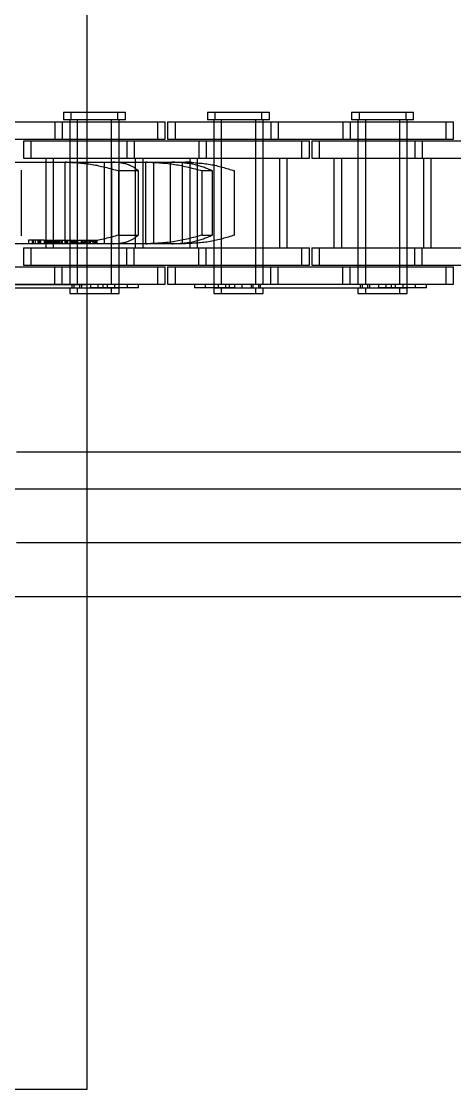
# Model space of a CAD drawing. Header units: metres. Extents: x 0 to 21025, y 0 to 14850.
# Drawn here: x 4675.7 to 4713.9, y 9003.1 to 9097.4 of the extents above; entities that cross this region are included whole.
import ezdxf

# ---------------------------------------------------------------- set-up
doc = ezdxf.new("R2010")
doc.units = ezdxf.units.M
doc.header["$LTSCALE"] = 25
doc.linetypes.add('HIDDEN2', pattern=[4.7625, 3.175, -1.5875])
doc.layers.add('SL4', color=4, linetype='Continuous')
doc.layers.add('ST1', color=7, linetype='HIDDEN2')

msp = doc.modelspace()

# ---------------------------------------------------------------- linework, layer by layer
at = {"layer": 'SL4'}
for p, q in [((3548.761, 9056.144), (4873.736, 9056.144)), ((4873.736, 9046.619), (3548.761, 9046.619)), ((4681.499, 9046.619), (4681.499, 9003.134)), ((4681.499, 9003.134), (4581.499, 9003.134))]:
    msp.add_line(p, q, dxfattribs=at)
at = {"layer": 'ST1'}
for p, q in [((4681.499, 9121.619), (4681.499, 9046.619)), ((4679.436, 9089.384), (4684.233, 9089.384)), ((4679.436, 9089.384), (4679.436, 9088.725)), ((4680.091, 9089.384), (4680.091, 9088.725)), ((4684.233, 9089.384), (4684.888, 9089.384)), ((4684.233, 9088.725), (4684.233, 9089.384)), ((4684.888, 9088.725), (4684.888, 9089.384)), ((4692.136, 9089.384), (4696.933, 9089.384)), ((4692.136, 9089.384), (4692.136, 9088.725)), ((4692.791, 9089.384), (4692.791, 9088.725)), ((4696.933, 9089.384), (4697.588, 9089.384)), ((4696.933, 9088.725), (4696.933, 9089.384)), ((4697.588, 9088.725), (4697.588, 9089.384)), ((4704.836, 9089.384), (4709.633, 9089.384)), ((4704.836, 9089.384), (4704.836, 9088.725)), ((4705.491, 9089.384), (4705.491, 9088.725)), ((4709.633, 9089.384), (4710.288, 9089.384)), ((4709.633, 9088.725), (4709.633, 9089.384)), ((4710.288, 9088.725), (4710.288, 9089.384)), ((4672.31, 9088.541), (4678.66, 9088.541)), ((4678.66, 9088.541), (4678.66, 9087.021)), ((4678.66, 9088.541), (4687.755, 9088.541)), ((4679.315, 9088.541), (4679.315, 9087.021)), ((4684.233, 9088.725), (4679.436, 9088.725)), ((4679.99, 9088.725), (4679.99, 9074.227)), ((4679.99, 9088.541), (4679.99, 9087.021)), ((4680.645, 9088.725), (4680.645, 9074.227)), ((4680.645, 9088.541), (4680.645, 9087.021)), ((4683.68, 9074.227), (4683.68, 9088.725)), ((4683.68, 9087.021), (4683.68, 9088.541)), ((4684.888, 9088.725), (4684.233, 9088.725)), ((4684.335, 9074.227), (4684.335, 9088.725)), ((4684.335, 9087.021), (4684.335, 9088.541)), ((4687.755, 9088.541), (4688.41, 9088.541)), ((4687.755, 9087.021), (4687.755, 9088.541)), ((4688.41, 9087.021), (4688.41, 9088.541)), ((4688.615, 9088.541), (4697.71, 9088.541)), ((4688.615, 9088.541), (4688.615, 9087.021)), ((4689.27, 9088.541), (4689.27, 9087.021)), ((4696.933, 9088.725), (4692.136, 9088.725)), ((4692.69, 9088.725), (4692.69, 9074.227)), ((4692.69, 9088.541), (4692.69, 9087.021)), ((4693.345, 9088.725), (4693.345, 9074.227)), ((4693.345, 9088.541), (4693.345, 9087.021)), ((4696.38, 9074.227), (4696.38, 9088.725)), ((4696.38, 9087.021), (4696.38, 9088.541)), ((4697.588, 9088.725), (4696.933, 9088.725)), ((4697.035, 9074.227), (4697.035, 9088.725)), ((4697.035, 9087.021), (4697.035, 9088.541)), ((4697.71, 9088.541), (4697.71, 9087.021)), ((4697.71, 9088.541), (4704.06, 9088.541)), ((4698.365, 9088.541), (4698.365, 9087.021)), ((4704.06, 9088.541), (4704.06, 9087.021)), ((4704.06, 9088.541), (4713.155, 9088.541)), ((4704.715, 9088.541), (4704.715, 9087.021)), ((4709.633, 9088.725), (4704.836, 9088.725)), ((4705.39, 9088.725), (4705.39, 9074.227)), ((4705.39, 9088.541), (4705.39, 9087.021)), ((4706.045, 9088.725), (4706.045, 9074.227)), ((4706.045, 9088.541), (4706.045, 9087.021)), ((4709.08, 9074.227), (4709.08, 9088.725)), ((4709.08, 9087.021), (4709.08, 9088.541)), ((4710.288, 9088.725), (4709.633, 9088.725)), ((4709.735, 9074.227), (4709.735, 9088.725)), ((4709.735, 9087.021), (4709.735, 9088.541)), ((4713.155, 9088.541), (4713.81, 9088.541)), ((4713.155, 9087.021), (4713.155, 9088.541)), ((4713.81, 9087.021), (4713.81, 9088.541)), ((4672.31, 9087.021), (4678.66, 9087.021)), ((4675.915, 9086.869), (4685.01, 9086.869)), ((4675.915, 9086.869), (4675.915, 9085.349)), ((4676.57, 9086.869), (4676.57, 9085.349)), ((4678.66, 9087.021), (4687.755, 9087.021)), ((4679.99, 9086.869), (4679.99, 9085.349)), ((4680.645, 9086.869), (4680.645, 9085.349)), ((4683.68, 9085.349), (4683.68, 9086.869)), ((4684.335, 9085.349), (4684.335, 9086.869)), ((4685.01, 9086.869), (4685.01, 9085.349)), ((4685.01, 9086.869), (4691.36, 9086.869)), ((4685.665, 9086.869), (4685.665, 9085.349)), ((4687.755, 9087.021), (4688.41, 9087.021)), ((4688.615, 9087.021), (4697.71, 9087.021)), ((4691.36, 9086.869), (4691.36, 9085.349)), ((4691.36, 9086.869), (4700.455, 9086.869)), ((4692.015, 9086.869), (4692.015, 9085.349)), ((4692.69, 9086.869), (4692.69, 9085.349)), ((4693.345, 9086.869), (4693.345, 9085.349)), ((4696.38, 9085.349), (4696.38, 9086.869)), ((4697.035, 9085.349), (4697.035, 9086.869)), ((4697.71, 9087.021), (4704.06, 9087.021)), ((4700.455, 9086.869), (4701.11, 9086.869)), ((4700.455, 9085.349), (4700.455, 9086.869)), ((4701.11, 9085.349), (4701.11, 9086.869)), ((4701.315, 9086.869), (4710.41, 9086.869)), ((4701.315, 9086.869), (4701.315, 9085.349)), ((4701.97, 9086.869), (4701.97, 9085.349)), ((4704.06, 9087.021), (4713.155, 9087.021)), ((4705.39, 9086.869), (4705.39, 9085.349)), ((4706.045, 9086.869), (4706.045, 9085.349)), ((4709.08, 9085.349), (4709.08, 9086.869)), ((4709.735, 9085.349), (4709.735, 9086.869)), ((4710.41, 9086.869), (4710.41, 9085.349)), ((4710.41, 9086.869), (4716.76, 9086.869)), ((4711.065, 9086.869), (4711.065, 9085.349)), ((4713.155, 9087.021), (4713.81, 9087.021)), ((4675.053, 9084.989), (4679.598, 9084.989)), ((4675.915, 9085.349), (4685.01, 9085.349)), ((4677.875, 9085.349), (4677.875, 9077.419)), ((4678.53, 9085.349), (4678.53, 9077.419)), ((4679.598, 9077.779), (4679.598, 9084.989)), ((4679.598, 9084.989), (4679.713, 9084.989)), ((4679.713, 9084.989), (4679.598, 9084.989)), ((4679.713, 9084.989), (4683.782, 9084.989)), ((4679.99, 9085.349), (4679.99, 9077.419)), ((4680.645, 9085.349), (4680.645, 9077.419)), ((4683.035, 9084.989), (4683.035, 9077.779)), ((4683.68, 9077.419), (4683.68, 9085.349)), ((4683.704, 9077.779), (4683.704, 9084.989)), ((4683.782, 9084.989), (4686.696, 9084.989)), ((4684.335, 9077.419), (4684.335, 9085.349)), ((4685.01, 9085.349), (4691.36, 9085.349)), ((4685.795, 9077.419), (4685.795, 9085.349)), ((4686.45, 9077.419), (4686.45, 9085.349)), ((4686.696, 9077.779), (4686.696, 9084.989)), ((4686.696, 9084.989), (4686.824, 9084.989)), ((4686.824, 9084.989), (4686.696, 9084.989)), ((4686.824, 9084.989), (4688.989, 9084.989)), ((4687.382, 9084.989), (4687.382, 9077.779)), ((4688.88, 9077.779), (4688.88, 9084.989)), ((4688.989, 9084.989), (4689.919, 9084.989)), ((4689.919, 9077.779), (4689.919, 9084.989)), ((4689.919, 9084.989), (4690.045, 9084.989)), ((4690.045, 9084.989), (4690.186, 9084.989)), ((4690.682, 9084.979), (4690.186, 9084.989)), ((4690.575, 9085.349), (4690.575, 9077.419)), ((4691.23, 9085.349), (4691.23, 9077.419)), ((4691.36, 9085.349), (4700.455, 9085.349)), ((4692.69, 9085.349), (4692.69, 9077.419)), ((4693.345, 9085.349), (4693.345, 9077.419)), ((4696.38, 9077.419), (4696.38, 9085.349)), ((4697.035, 9077.419), (4697.035, 9085.349)), ((4698.495, 9077.419), (4698.495, 9085.349)), ((4699.15, 9077.419), (4699.15, 9085.349)), ((4700.455, 9085.349), (4701.11, 9085.349)), ((4701.315, 9085.349), (4710.41, 9085.349)), ((4703.275, 9085.349), (4703.275, 9077.419)), ((4703.93, 9085.349), (4703.93, 9077.419)), ((4705.39, 9085.349), (4705.39, 9077.419)), ((4706.045, 9085.349), (4706.045, 9077.419)), ((4709.08, 9077.419), (4709.08, 9085.349)), ((4709.735, 9077.419), (4709.735, 9085.349)), ((4710.41, 9085.349), (4716.76, 9085.349)), ((4711.195, 9077.419), (4711.195, 9085.349)), ((4711.85, 9077.419), (4711.85, 9085.349)), ((4675.727, 9078.483), (4675.727, 9084.284)), ((4684.275, 9084.227), (4684.275, 9078.541)), ((4686.038, 9084.227), (4684.275, 9084.227)), ((4686.038, 9078.541), (4686.038, 9084.227)), ((4691.619, 9084.227), (4691.619, 9078.541)), ((4692.557, 9084.227), (4691.619, 9084.227)), ((4692.557, 9078.541), (4692.557, 9084.227)), ((4694.495, 9084.227), (4694.495, 9078.541)), ((4694.519, 9084.227), (4694.495, 9084.227)), ((4694.519, 9078.541), (4694.519, 9084.227)), ((4458.259, 9082.101), (4681.499, 9082.101)), ((4677.179, 9078.113), (4676.34, 9078.113)), ((4676.34, 9078.113), (4676.34, 9077.779)), ((4676.675, 9078.113), (4676.675, 9077.779)), ((4676.777, 9078.113), (4676.777, 9077.779)), ((4676.948, 9078.113), (4676.948, 9077.779)), ((4677.332, 9078.113), (4677.179, 9078.113)), ((4677.179, 9078.113), (4677.179, 9077.779)), ((4677.283, 9078.113), (4677.283, 9077.779)), ((4677.747, 9078.113), (4677.332, 9078.113)), ((4677.332, 9078.113), (4677.332, 9077.779)), ((4677.424, 9078.113), (4677.424, 9077.779)), ((4677.747, 9078.113), (4680.176, 9078.113)), ((4677.747, 9078.113), (4677.747, 9077.779)), ((4677.806, 9078.113), (4677.806, 9077.779)), ((4677.806, 9078.113), (4677.806, 9077.779)), ((4677.857, 9078.113), (4677.857, 9077.779)), ((4677.87, 9078.113), (4677.87, 9077.779)), ((4677.871, 9078.113), (4677.871, 9077.779)), ((4677.928, 9078.113), (4677.928, 9077.779)), ((4678.004, 9078.113), (4678.004, 9077.779)), ((4678.013, 9078.113), (4678.013, 9077.779)), ((4678.044, 9078.113), (4678.044, 9077.779)), ((4678.118, 9078.113), (4678.118, 9077.779)), ((4678.121, 9078.113), (4678.121, 9077.779)), ((4678.129, 9078.113), (4678.129, 9077.779)), ((4678.142, 9078.113), (4678.142, 9077.779)), ((4678.235, 9078.113), (4678.235, 9077.779)), ((4678.255, 9078.113), (4678.255, 9077.779)), ((4678.263, 9078.113), (4678.263, 9077.779)), ((4678.331, 9078.113), (4678.331, 9077.779)), ((4678.424, 9078.113), (4678.424, 9077.779)), ((4678.508, 9078.113), (4678.508, 9077.779)), ((4678.588, 9078.113), (4678.588, 9077.779)), ((4678.637, 9078.113), (4678.637, 9077.779)), ((4678.74, 9078.113), (4678.74, 9077.779)), ((4678.772, 9078.113), (4678.772, 9077.779)), ((4678.775, 9078.113), (4678.775, 9077.779)), ((4678.808, 9078.113), (4678.808, 9077.779)), ((4678.847, 9078.113), (4678.847, 9077.779)), ((4678.881, 9078.113), (4678.881, 9077.779)), ((4678.884, 9078.113), (4678.884, 9077.779)), ((4678.91, 9078.113), (4678.91, 9077.779)), ((4678.914, 9078.113), (4678.914, 9077.779)), ((4679.002, 9078.113), (4679.002, 9077.779)), ((4679.016, 9078.113), (4679.016, 9077.779)), ((4679.032, 9078.113), (4679.032, 9077.779)), ((4679.051, 9078.113), (4679.051, 9077.779)), ((4679.059, 9078.113), (4679.059, 9077.779)), ((4679.192, 9078.113), (4679.192, 9077.779)), ((4679.352, 9077.779), (4679.352, 9078.113)), ((4679.687, 9077.779), (4679.687, 9078.113)), ((4679.735, 9078.113), (4679.735, 9077.779)), ((4679.796, 9078.113), (4679.796, 9077.779)), ((4680.095, 9078.113), (4680.095, 9077.779)), ((4680.137, 9078.113), (4680.137, 9077.779)), ((4680.157, 9078.113), (4680.157, 9077.779)), ((4680.176, 9078.113), (4680.566, 9078.113)), ((4680.176, 9078.113), (4680.176, 9077.779)), ((4680.286, 9078.113), (4680.286, 9077.779)), ((4680.331, 9078.113), (4680.331, 9077.779)), ((4680.412, 9078.113), (4680.412, 9077.779)), ((4680.466, 9078.113), (4680.466, 9077.779)), ((4680.521, 9078.113), (4680.521, 9077.779)), ((4680.538, 9078.113), (4680.538, 9077.779)), ((4680.559, 9078.113), (4680.559, 9077.779)), ((4680.566, 9078.113), (4680.566, 9077.779)), ((4680.566, 9078.113), (4681.414, 9078.113)), ((4680.638, 9078.113), (4680.638, 9077.779)), ((4680.662, 9078.113), (4680.662, 9077.779)), ((4680.997, 9078.113), (4680.997, 9077.779)), ((4681.023, 9078.113), (4681.023, 9077.779)), ((4681.07, 9078.113), (4681.07, 9077.779)), ((4681.108, 9078.113), (4681.108, 9077.779)), ((4681.156, 9078.113), (4681.156, 9077.779)), ((4681.277, 9078.113), (4681.277, 9077.779)), ((4681.414, 9078.113), (4681.414, 9077.779)), ((4681.414, 9078.113), (4681.696, 9078.113)), ((4681.696, 9078.113), (4681.696, 9077.779)), ((4681.696, 9078.113), (4681.78, 9078.113)), ((4681.78, 9078.113), (4681.78, 9077.779)), ((4681.78, 9078.113), (4682.105, 9078.113)), ((4682.014, 9078.113), (4682.014, 9077.779)), ((4682.105, 9078.113), (4682.141, 9078.113)), ((4682.105, 9078.113), (4682.105, 9077.779)), ((4682.141, 9078.113), (4682.141, 9077.779)), ((4682.141, 9078.113), (4682.348, 9078.113)), ((4682.183, 9078.113), (4682.183, 9077.779)), ((4682.221, 9078.113), (4682.221, 9077.779)), ((4682.338, 9078.113), (4682.338, 9077.779)), ((4682.348, 9078.113), (4682.348, 9077.779)), ((4682.348, 9078.113), (4682.383, 9078.113)), ((4682.368, 9078.113), (4682.368, 9077.779)), ((4682.383, 9078.113), (4682.383, 9077.779)), ((4684.275, 9078.541), (4686.038, 9078.541)), ((4691.619, 9078.541), (4692.557, 9078.541)), ((4694.495, 9078.541), (4694.519, 9078.541)), ((4679.598, 9077.779), (4675.053, 9077.779)), ((4675.915, 9077.419), (4685.01, 9077.419)), ((4675.915, 9077.419), (4675.915, 9075.899)), ((4676.57, 9077.419), (4676.57, 9075.899)), ((4679.713, 9077.779), (4679.598, 9077.779)), ((4683.782, 9077.779), (4679.713, 9077.779)), ((4679.99, 9077.419), (4679.99, 9075.899)), ((4680.645, 9077.419), (4680.645, 9075.899)), ((4683.68, 9075.899), (4683.68, 9077.419)), ((4686.696, 9077.779), (4683.782, 9077.779)), ((4684.335, 9075.899), (4684.335, 9077.419)), ((4685.01, 9075.899), (4685.01, 9077.419)), ((4685.01, 9077.419), (4691.36, 9077.419)), ((4685.665, 9075.899), (4685.665, 9077.419)), ((4686.824, 9077.779), (4686.696, 9077.779)), ((4686.696, 9077.779), (4686.824, 9077.779)), ((4688.989, 9077.779), (4686.824, 9077.779)), ((4689.919, 9077.779), (4688.989, 9077.779)), ((4690.045, 9077.779), (4689.919, 9077.779)), ((4690.186, 9077.779), (4690.045, 9077.779)), ((4691.36, 9075.899), (4691.36, 9077.419)), ((4691.36, 9077.419), (4700.455, 9077.419)), ((4692.015, 9075.899), (4692.015, 9077.419)), ((4692.69, 9077.419), (4692.69, 9075.899)), ((4693.345, 9077.419), (4693.345, 9075.899)), ((4696.38, 9075.899), (4696.38, 9077.419)), ((4697.035, 9075.899), (4697.035, 9077.419)), ((4700.455, 9077.419), (4701.11, 9077.419)), ((4700.455, 9075.899), (4700.455, 9077.419)), ((4701.11, 9075.899), (4701.11, 9077.419)), ((4701.315, 9077.419), (4710.41, 9077.419)), ((4701.315, 9077.419), (4701.315, 9075.899)), ((4701.97, 9077.419), (4701.97, 9075.899)), ((4705.39, 9077.419), (4705.39, 9075.899)), ((4706.045, 9077.419), (4706.045, 9075.899)), ((4709.08, 9075.899), (4709.08, 9077.419)), ((4709.735, 9075.899), (4709.735, 9077.419)), ((4710.41, 9075.899), (4710.41, 9077.419)), ((4710.41, 9077.419), (4716.76, 9077.419)), ((4711.065, 9075.899), (4711.065, 9077.419)), ((4672.31, 9075.747), (4678.66, 9075.747)), ((4675.915, 9075.899), (4685.01, 9075.899)), ((4678.66, 9074.227), (4678.66, 9075.747)), ((4678.66, 9075.747), (4687.755, 9075.747)), ((4679.315, 9074.227), (4679.315, 9075.747)), ((4679.99, 9075.747), (4679.99, 9074.227)), ((4680.645, 9075.747), (4680.645, 9074.227)), ((4683.68, 9074.227), (4683.68, 9075.747)), ((4684.335, 9073.894), (4684.335, 9075.747)), ((4685.01, 9075.899), (4691.36, 9075.899)), ((4687.755, 9075.747), (4688.41, 9075.747)), ((4687.755, 9074.227), (4687.755, 9075.747)), ((4688.41, 9074.227), (4688.41, 9075.747)), ((4688.615, 9075.747), (4697.71, 9075.747)), ((4688.615, 9075.747), (4688.615, 9074.227)), ((4689.27, 9075.747), (4689.27, 9074.227)), ((4691.36, 9075.899), (4700.455, 9075.899)), ((4692.69, 9075.747), (4692.69, 9073.894)), ((4693.345, 9075.747), (4693.345, 9074.227)), ((4696.38, 9074.227), (4696.38, 9075.747)), ((4697.035, 9074.227), (4697.035, 9075.747)), ((4697.71, 9074.227), (4697.71, 9075.747)), ((4697.71, 9075.747), (4704.06, 9075.747)), ((4698.365, 9074.227), (4698.365, 9075.747)), ((4700.455, 9075.899), (4701.11, 9075.899)), ((4701.315, 9075.899), (4710.41, 9075.899)), ((4704.06, 9074.227), (4704.06, 9075.747)), ((4704.06, 9075.747), (4713.155, 9075.747)), ((4704.715, 9074.227), (4704.715, 9075.747)), ((4705.39, 9075.747), (4705.39, 9074.227)), ((4706.045, 9075.747), (4706.045, 9074.227)), ((4709.08, 9074.227), (4709.08, 9075.747)), ((4709.735, 9073.894), (4709.735, 9075.747)), ((4710.41, 9075.899), (4716.76, 9075.899)), ((4713.155, 9075.747), (4713.81, 9075.747)), ((4713.155, 9074.227), (4713.155, 9075.747)), ((4713.81, 9074.227), (4713.81, 9075.747)), ((4672.31, 9074.227), (4678.66, 9074.227)), ((4678.66, 9074.227), (4687.755, 9074.227)), ((4680.216, 9073.894), (4680.216, 9074.227)), ((4680.359, 9074.227), (4680.359, 9073.858)), ((4680.871, 9073.894), (4680.871, 9074.227)), ((4681.014, 9074.227), (4681.014, 9073.858)), ((4681.835, 9073.894), (4681.835, 9074.227)), ((4682.49, 9073.894), (4682.49, 9074.227)), ((4682.942, 9073.894), (4682.942, 9074.227)), ((4683.311, 9073.858), (4683.311, 9074.227)), ((4683.966, 9073.858), (4683.966, 9074.227)), ((4685.065, 9073.894), (4685.065, 9074.227)), ((4686.042, 9073.894), (4686.042, 9074.227)), ((4687.755, 9074.227), (4688.41, 9074.227)), ((4688.615, 9074.227), (4697.71, 9074.227)), ((4690.983, 9074.227), (4690.983, 9073.894)), ((4691.959, 9073.894), (4691.959, 9074.227)), ((4693.059, 9074.227), (4693.059, 9073.858)), ((4693.714, 9074.227), (4693.714, 9073.858)), ((4694.083, 9073.894), (4694.083, 9074.227)), ((4694.535, 9073.894), (4694.535, 9074.227)), ((4695.19, 9073.894), (4695.19, 9074.227)), ((4696.011, 9073.858), (4696.011, 9074.227)), ((4696.154, 9073.894), (4696.154, 9074.227)), ((4696.666, 9073.858), (4696.666, 9074.227)), ((4696.809, 9073.894), (4696.809, 9074.227)), ((4697.71, 9074.227), (4704.06, 9074.227)), ((4704.06, 9074.227), (4713.155, 9074.227)), ((4705.616, 9073.894), (4705.616, 9074.227)), ((4705.759, 9074.227), (4705.759, 9073.858)), ((4706.271, 9073.894), (4706.271, 9074.227)), ((4706.414, 9074.227), (4706.414, 9073.858)), ((4707.235, 9073.894), (4707.235, 9074.227)), ((4707.89, 9073.894), (4707.89, 9074.227)), ((4708.342, 9073.894), (4708.342, 9074.227)), ((4708.711, 9073.858), (4708.711, 9074.227)), ((4709.366, 9073.858), (4709.366, 9074.227)), ((4710.465, 9073.894), (4710.465, 9074.227)), ((4711.442, 9073.894), (4711.442, 9074.227)), ((4713.155, 9074.227), (4713.81, 9074.227)), ((4681.499, 9074.164), (4458.259, 9074.164)), ((4669.135, 9073.894), (4681.835, 9073.894)), ((4683.68, 9073.858), (4679.99, 9073.858)), ((4679.99, 9073.858), (4679.99, 9073.384)), ((4679.99, 9073.384), (4683.68, 9073.384)), ((4680.645, 9073.858), (4680.645, 9073.384)), ((4685.065, 9073.894), (4681.835, 9073.894)), ((4684.335, 9073.858), (4683.68, 9073.858)), ((4683.68, 9073.384), (4683.68, 9073.858)), ((4683.68, 9073.384), (4684.335, 9073.384)), ((4684.335, 9073.384), (4684.335, 9073.858)), ((4686.042, 9073.894), (4685.065, 9073.894)), ((4694.535, 9073.894), (4690.983, 9073.894)), ((4696.38, 9073.858), (4692.69, 9073.858)), ((4692.69, 9073.858), (4692.69, 9073.384)), ((4692.69, 9073.384), (4696.38, 9073.384)), ((4693.345, 9073.858), (4693.345, 9073.384)), ((4694.535, 9073.894), (4707.235, 9073.894)), ((4697.035, 9073.858), (4696.38, 9073.858)), ((4696.38, 9073.384), (4696.38, 9073.858)), ((4696.38, 9073.384), (4697.035, 9073.384)), ((4697.035, 9073.384), (4697.035, 9073.858)), ((4709.08, 9073.858), (4705.39, 9073.858)), ((4705.39, 9073.858), (4705.39, 9073.384)), ((4705.39, 9073.384), (4709.08, 9073.384)), ((4706.045, 9073.858), (4706.045, 9073.384)), ((4710.465, 9073.894), (4707.235, 9073.894)), ((4709.735, 9073.858), (4709.08, 9073.858)), ((4709.08, 9073.384), (4709.08, 9073.858)), ((4709.08, 9073.384), (4709.735, 9073.384)), ((4709.735, 9073.384), (4709.735, 9073.858)), ((4711.442, 9073.894), (4710.465, 9073.894)), ((4873.736, 9059.381), (3548.761, 9059.381)), ((3548.761, 9056.144), (4873.736, 9056.144)), ((4873.736, 9051.381), (3548.761, 9051.381))]:
    msp.add_line(p, q, dxfattribs=at)
for points, knots in [([(4679.713, 9084.989), (4680.457, 9084.951), (4681.946, 9084.875), (4683.498, 9084.443), (4684.275, 9084.227)], [0, 0, 0, 0, 0.499464, 1, 1, 1, 1]), ([(4686.038, 9084.227), (4685.752, 9084.443), (4685.179, 9084.875), (4684.247, 9084.951), (4683.782, 9084.989)], [0, 0, 0, 0, 0.500513, 1, 1, 1, 1]), ([(4686.824, 9084.989), (4687.639, 9084.951), (4689.272, 9084.876), (4690.836, 9084.443), (4691.619, 9084.227)], [0, 0, 0, 0, 0.499124, 1, 1, 1, 1]), ([(4692.557, 9084.227), (4692.035, 9084.443), (4690.993, 9084.875), (4689.656, 9084.951), (4688.989, 9084.989)], [0, 0, 0, 0, 0.500534, 1, 1, 1, 1]), ([(4690.045, 9084.989), (4690.834, 9084.951), (4692.414, 9084.876), (4693.801, 9084.443), (4694.495, 9084.227)], [0, 0, 0, 0, 0.499098, 1, 1, 1, 1]), ([(4684.275, 9078.541), (4683.498, 9078.324), (4681.946, 9077.892), (4680.457, 9077.816), (4679.713, 9077.779)], [0, 0, 0, 0, 0.500529, 1, 1, 1, 1]), ([(4683.782, 9077.779), (4684.247, 9077.816), (4685.179, 9077.892), (4685.752, 9078.324), (4686.038, 9078.541)], [0, 0, 0, 0, 0.49948, 1, 1, 1, 1]), ([(4691.619, 9078.541), (4690.837, 9078.324), (4689.273, 9077.892), (4687.64, 9077.816), (4686.824, 9077.779)], [0, 0, 0, 0, 0.500152, 1, 1, 1, 1]), ([(4688.989, 9077.779), (4689.656, 9077.816), (4690.993, 9077.892), (4692.035, 9078.324), (4692.557, 9078.541)], [0, 0, 0, 0, 0.499459, 1, 1, 1, 1]), ([(4694.495, 9078.541), (4693.802, 9078.324), (4692.415, 9077.892), (4690.835, 9077.816), (4690.045, 9077.779)], [0, 0, 0, 0, 0.500133, 1, 1, 1, 1])]:
    msp.add_open_spline(points, degree=3, knots=knots, dxfattribs=at)

doc.saveas('drawing.dxf')
